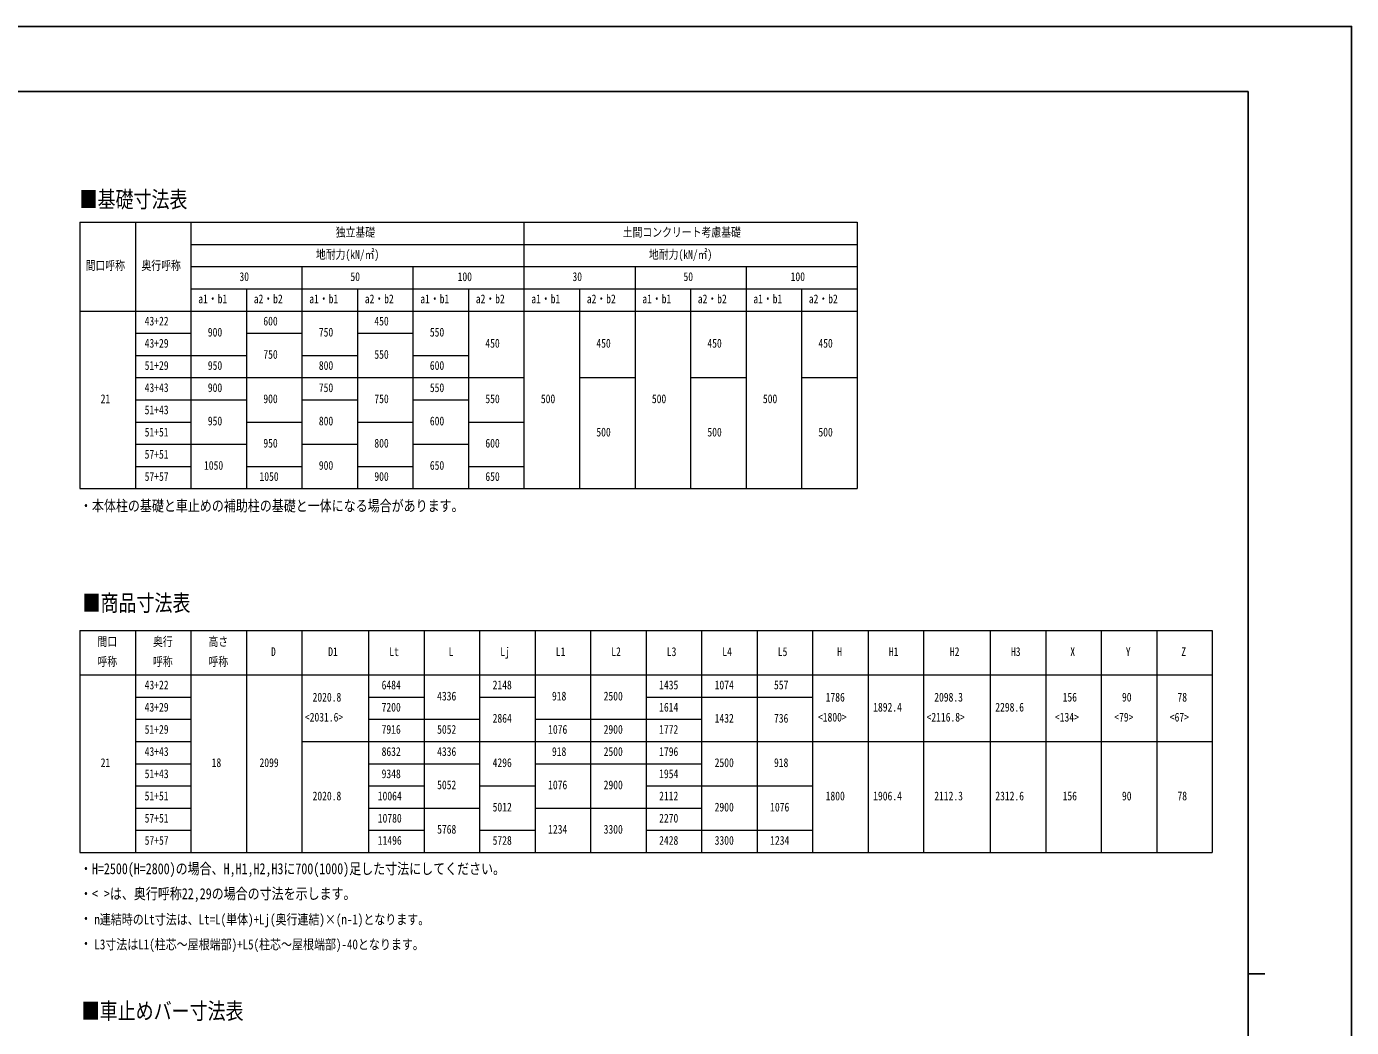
# Model space of a CAD drawing. Units: millimetres, scale not verified. Extents: x -12615 to 12615, y -8910 to 8910.
# Drawn here: x 679 to 12615, y -107 to 8910 of the extents above; entities that cross this region are included whole.
import ezdxf
from ezdxf.enums import TextEntityAlignment as Align

# ---------------------------------------------------------------- set-up
doc = ezdxf.new("R2010")
doc.units = ezdxf.units.MM
doc.header["$LTSCALE"] = 40
doc.layers.add('0-1_TABLE1', color=7, linetype='Continuous', lineweight=18)
doc.layers.add('0-2_USER1', color=3, linetype='Continuous')
doc.layers.add('0-7_YKK_ZWAK', color=7, linetype='Continuous')
doc.styles.add('ＭＳ ゴシック', font='')
doc.styles.get('ＭＳ ゴシック').set_extended_font_data('MS Gothic')

msp = doc.modelspace()

# ---------------------------------------------------------------- linework, layer by layer
at = {"layer": '0-1_TABLE1'}
for p, q in [((1160.73, 7147.14), (8160.73, 7147.14)), ((1160.73, 7147.14), (1160.73, 4747.14)), ((1660.73, 7147.14), (1660.73, 4747.14)), ((5160.73, 7147.14), (5160.73, 4747.14)), ((6160.73, 6747.14), (6160.73, 4747.14)), ((2160.73, 6547.14), (8160.73, 6547.14)), ((5660.73, 6547.14), (5660.73, 4747.14)), ((6660.73, 6547.14), (6660.73, 4747.14)), ((7660.73, 6547.14), (7660.73, 4747.14)), ((1160.73, 6347.14), (8160.73, 6347.14)), ((1660.73, 6147.14), (2160.73, 6147.14)), ((2660.73, 6147.14), (3160.73, 6147.14)), ((3660.73, 6147.14), (4160.73, 6147.14)), ((1660.73, 5947.14), (2660.73, 5947.14)), ((3160.73, 5947.14), (3660.73, 5947.14)), ((4160.73, 5947.14), (4660.73, 5947.14)), ((1660.73, 5747.14), (5160.73, 5747.14)), ((5660.73, 5747.14), (6160.73, 5747.14)), ((6660.73, 5747.14), (7160.73, 5747.14)), ((7660.73, 5747.14), (8160.73, 5747.14)), ((1660.73, 5547.14), (2660.73, 5547.14)), ((3160.73, 5547.14), (3660.73, 5547.14)), ((4160.73, 5547.14), (4660.73, 5547.14)), ((1660.73, 5347.14), (2160.73, 5347.14)), ((2660.73, 5347.14), (3160.73, 5347.14)), ((3660.73, 5347.14), (4160.73, 5347.14)), ((4660.73, 5347.14), (5160.73, 5347.14)), ((1660.73, 5147.14), (2660.73, 5147.14)), ((3160.73, 5147.14), (3660.73, 5147.14)), ((4160.73, 5147.14), (4660.73, 5147.14)), ((1660.73, 4947.14), (2160.73, 4947.14)), ((2660.73, 4947.14), (3160.73, 4947.14)), ((3660.73, 4947.14), (4160.73, 4947.14)), ((4660.73, 4947.14), (5160.73, 4947.14)), ((1160.73, 3469.09), (11360.73, 3469.09)), ((1160.73, 3469.09), (1160.73, 1469.09)), ((1660.73, 3469.09), (1660.73, 1469.09)), ((2160.73, 3469.09), (2160.73, 1469.09)), ((2660.73, 3469.09), (2660.73, 1469.09)), ((3160.73, 3469.09), (3160.73, 1469.09)), ((3760.73, 3469.09), (3760.73, 1469.09)), ((4260.73, 3469.09), (4260.73, 1469.09)), ((4760.73, 3469.09), (4760.73, 1469.09)), ((5260.73, 3469.09), (5260.73, 1469.09)), ((5760.73, 3469.09), (5760.73, 1469.09)), ((6260.73, 3469.09), (6260.73, 1469.09)), ((6760.73, 3469.09), (6760.73, 1469.09)), ((7260.73, 3469.09), (7260.73, 1469.09)), ((7760.73, 3469.09), (7760.73, 1469.09)), ((8260.73, 3469.09), (8260.73, 1469.09)), ((8760.73, 3469.09), (8760.73, 1469.09)), ((9360.73, 3469.09), (9360.73, 1469.09)), ((9860.73, 3469.09), (9860.73, 1469.09)), ((10360.73, 3469.09), (10360.73, 1469.09)), ((10860.73, 3469.09), (10860.73, 1469.09)), ((11360.73, 3469.09), (11360.73, 1469.09)), ((1160.73, 3069.09), (11360.73, 3069.09)), ((1660.73, 2869.09), (2160.73, 2869.09)), ((3760.73, 2869.09), (4260.73, 2869.09)), ((4760.73, 2869.09), (5260.73, 2869.09)), ((6260.73, 2869.09), (7760.73, 2869.09)), ((1660.73, 2669.09), (2160.73, 2669.09)), ((3760.73, 2669.09), (4760.73, 2669.09)), ((5260.73, 2669.09), (6760.73, 2669.09)), ((1660.73, 2469.09), (2160.73, 2469.09)), ((3160.73, 2469.09), (11360.73, 2469.09)), ((1660.73, 2269.09), (2160.73, 2269.09)), ((3760.73, 2269.09), (4760.73, 2269.09)), ((5260.73, 2269.09), (6760.73, 2269.09)), ((1660.73, 2069.09), (2160.73, 2069.09)), ((3760.73, 2069.09), (4260.73, 2069.09)), ((4760.73, 2069.09), (5260.73, 2069.09)), ((6260.73, 2069.09), (7760.73, 2069.09)), ((1660.73, 1869.09), (2160.73, 1869.09)), ((3760.73, 1869.09), (4760.73, 1869.09)), ((5260.73, 1869.09), (6760.73, 1869.09)), ((1660.73, 1669.09), (2160.73, 1669.09)), ((3760.73, 1669.09), (4260.73, 1669.09)), ((4760.73, 1669.09), (5260.73, 1669.09)), ((6260.73, 1669.09), (7760.73, 1669.09)), ((1160.73, 1469.09), (11360.73, 1469.09))]:
    msp.add_line(p, q, dxfattribs=at)
for points in [[(2160.73, 7147.14), (2160.73, 5747.14), (2160.73, 5147.14), (2160.73, 4747.14)], [(8160.73, 7147.14), (8160.73, 6547.14), (8160.73, 6347.14), (8160.73, 4747.14)], [(2160.73, 6947.14), (5160.73, 6947.14), (8160.73, 6947.14)], [(2160.73, 6747.14), (3160.73, 6747.14), (5160.73, 6747.14), (8160.73, 6747.14)], [(3160.73, 6747.14), (3160.73, 5947.14), (3160.73, 4747.14)], [(4160.73, 6747.14), (4160.73, 5947.14), (4160.73, 4747.14)], [(7160.73, 6747.14), (7160.73, 6347.14), (7160.73, 4747.14)], [(2660.73, 6547.14), (2660.73, 5347.14), (2660.73, 4747.14)], [(3660.73, 6547.14), (3660.73, 5347.14), (3660.73, 4747.14)], [(4660.73, 6547.14), (4660.73, 5347.14), (4660.73, 4747.14)], [(1160.73, 4747.14), (1660.73, 4747.14), (2160.73, 4747.14), (5160.73, 4747.14), (5660.73, 4747.14), (8160.73, 4747.14)]]:
    msp.add_lwpolyline(points, dxfattribs=at)
at = {"layer": '0-7_YKK_ZWAK'}
for p, q in [((11685.06, 8325), (-11714.94, 8325)), ((11685.06, 8325), (11685.06, -7575)), ((11685.06, 375), (11835.06, 375))]:
    msp.add_line(p, q, dxfattribs=at)
msp.add_lwpolyline([(-12615, -8910), (12615, -8910), (12615, 8910), (-12615, 8910)], close=True, dxfattribs=at)

# ---------------------------------------------------------------- texts
at = {"layer": '0-1_TABLE1', "style": 'ＭＳ ゴシック', "width": 0.8}
for s, p in [('独立基礎', (3464.89, 6993.14)), ('土間コンクリート考慮基礎', (6050.17, 6993.14)), ('間口呼称', (1212.01, 6693.14)), ('奥行呼称', (1714.89, 6693.14)), ('地耐力(kN/㎡)', (3286.33, 6793.14)), ('地耐力(kN/㎡)', (6286.33, 6793.14)), ('30', (2597.37, 6593.14)), ('50', (3597.37, 6593.14)), ('100', (4562.81, 6593.14)), ('30', (5597.37, 6593.14)), ('50', (6597.37, 6593.14)), ('100', (7562.81, 6593.14)), ('a1・b1', (2226.41, 6393.14)), ('a2・b2', (2726.41, 6393.14)), ('a1・b1', (3226.41, 6393.14)), ('a2・b2', (3726.41, 6393.14)), ('a1・b1', (4226.41, 6393.14)), ('a2・b2', (4726.41, 6393.14)), ('a1・b1', (5226.41, 6393.14)), ('a2・b2', (5726.41, 6393.14)), ('a1・b1', (6226.41, 6393.14)), ('a2・b2', (6726.41, 6393.14)), ('a1・b1', (7226.41, 6393.14)), ('a2・b2', (7726.41, 6393.14)), ('43+22', (1743.69, 6193.14)), ('600', (2812.81, 6193.14)), ('450', (3812.81, 6193.14)), ('43+29', (1743.69, 5993.14)), ('900', (2312.81, 6093.14)), ('750', (3312.81, 6093.14)), ('550', (4312.81, 6093.14)), ('450', (4812.81, 5993.14)), ('450', (5812.81, 5993.14)), ('450', (6812.81, 5993.14)), ('450', (7812.81, 5993.14)), ('750', (2812.81, 5893.14)), ('550', (3812.81, 5893.14)), ('51+29', (1743.69, 5793.14)), ('950', (2312.81, 5793.14)), ('800', (3312.81, 5793.14)), ('600', (4312.81, 5793.14)), ('43+43', (1743.69, 5593.14)), ('900', (2312.81, 5593.14)), ('750', (3312.81, 5593.14)), ('550', (4312.81, 5593.14)), ('21', (1347.37, 5493.14)), ('51+43', (1743.69, 5393.14)), ('900', (2812.81, 5493.14)), ('750', (3812.81, 5493.14)), ('550', (4812.81, 5493.14)), ('500', (5312.81, 5493.14)), ('500', (6312.81, 5493.14)), ('500', (7312.81, 5493.14)), ('950', (2312.81, 5293.14)), ('800', (3312.81, 5293.14)), ('600', (4312.81, 5293.14)), ('51+51', (1743.69, 5193.14)), ('500', (5812.81, 5193.14)), ('500', (6812.81, 5193.14)), ('500', (7812.81, 5193.14)), ('950', (2812.81, 5093.14)), ('800', (3812.81, 5093.14)), ('600', (4812.81, 5093.14)), ('57+51', (1743.69, 4993.14)), ('57+57', (1743.69, 4793.14)), ('1050', (2278.25, 4893.14)), ('1050', (2778.25, 4793.14)), ('900', (3312.81, 4893.14)), ('900', (3812.81, 4793.14)), ('650', (4312.81, 4893.14)), ('650', (4812.81, 4793.14)), ('間口', (1318.57, 3305.09)), ('奥行', (1818.57, 3305.09)), ('高さ', (2318.57, 3305.09)), ('呼称', (1318.57, 3125.09)), ('呼称', (1818.57, 3125.09)), ('呼称', (2318.57, 3125.09)), ('D', (2881.93, 3215.09)), ('D1', (3397.37, 3215.09)), ('Lt', (3947.37, 3215.09)), ('L', (4481.93, 3215.09)), ('Lj', (4947.37, 3215.09)), ('L1', (5447.37, 3215.09)), ('L2', (5947.37, 3215.09)), ('L3', (6447.37, 3215.09)), ('L4', (6947.37, 3215.09)), ('L5', (7447.37, 3215.09)), ('H', (7981.93, 3215.09)), ('H1', (8447.37, 3215.09)), ('H2', (8997.37, 3215.09)), ('H3', (9547.37, 3215.09)), ('X', (10081.93, 3215.09)), ('Y', (10581.93, 3215.09)), ('Z', (11081.93, 3215.09)), ('43+22', (1743.69, 2915.09)), ('6484', (3878.25, 2915.09)), ('2148', (4878.25, 2915.09)), ('1435', (6378.25, 2915.09)), ('1074', (6878.25, 2915.09)), ('557', (7412.81, 2915.09)), ('2020.8', (3256.25, 2805.09)), ('4336', (4378.25, 2815.09)), ('918', (5412.81, 2815.09)), ('2500', (5878.25, 2815.09)), ('1786', (7878.25, 2805.09)), ('2098.3', (8856.25, 2805.09)), ('156', (10012.81, 2805.09)), ('90', (10547.37, 2805.09)), ('78', (11047.37, 2805.09)), ('43+29', (1743.69, 2715.09)), ('7200', (3878.25, 2715.09)), ('1614', (6378.25, 2715.09)), ('1892.4', (8306.25, 2715.09)), ('2298.6', (9406.25, 2715.09)), ('<2031.6>', (3187.13, 2625.09)), ('2864', (4878.25, 2615.09)), ('1432', (6878.25, 2615.09)), ('736', (7412.81, 2615.09)), ('<1800>', (7809.13, 2625.09)), ('<2116.8>', (8787.13, 2625.09)), ('<134>', (9943.69, 2625.09)), ('<79>', (10478.25, 2625.09)), ('<67>', (10978.25, 2625.09)), ('51+29', (1743.69, 2515.09)), ('7916', (3878.25, 2515.09)), ('5052', (4378.25, 2515.09)), ('1076', (5378.25, 2515.09)), ('2900', (5878.25, 2515.09)), ('1772', (6378.25, 2515.09)), ('43+43', (1743.69, 2315.09)), ('8632', (3878.25, 2315.09)), ('4336', (4378.25, 2315.09)), ('918', (5412.81, 2315.09)), ('2500', (5878.25, 2315.09)), ('1796', (6378.25, 2315.09)), ('21', (1347.37, 2215.09)), ('18', (2347.37, 2215.09)), ('2099', (2778.25, 2215.09)), ('4296', (4878.25, 2215.09)), ('2500', (6878.25, 2215.09)), ('918', (7412.81, 2215.09)), ('51+43', (1743.69, 2115.09)), ('9348', (3878.25, 2115.09)), ('1954', (6378.25, 2115.09)), ('5052', (4378.25, 2015.09)), ('1076', (5378.25, 2015.09)), ('2900', (5878.25, 2015.09)), ('51+51', (1743.69, 1915.09)), ('2020.8', (3256.25, 1915.09)), ('10064', (3843.69, 1915.09)), ('5012', (4878.25, 1815.09)), ('2112', (6378.25, 1915.09)), ('2900', (6878.25, 1815.09)), ('1076', (7378.25, 1815.09)), ('1800', (7878.25, 1915.09)), ('1906.4', (8306.25, 1915.09)), ('2112.3', (8856.25, 1915.09)), ('2312.6', (9406.25, 1915.09)), ('156', (10012.81, 1915.09)), ('90', (10547.37, 1915.09)), ('78', (11047.37, 1915.09)), ('57+51', (1743.69, 1715.09)), ('10780', (3843.69, 1715.09)), ('2270', (6378.25, 1715.09)), ('5768', (4378.25, 1615.09)), ('1234', (5378.25, 1615.09)), ('3300', (5878.25, 1615.09)), ('57+57', (1743.69, 1515.09)), ('11496', (3843.69, 1515.09)), ('5728', (4878.25, 1515.09)), ('2428', (6378.25, 1515.09)), ('3300', (6878.25, 1515.09)), ('1234', (7378.25, 1515.09))]:
    msp.add_text(s, height=79.18, dxfattribs=at).set_placement(p, align=Align.BOTTOM_LEFT)
at = {"layer": '0-2_USER1', "style": 'ＭＳ ゴシック', "width": 0.8}
for s, height, p in [('■基礎寸法表', 148.5, (1157.31, 7233.73)), ('・本体柱の基礎と車止めの補助柱の基礎と一体になる場合があります。', 98.97, (1160.73, 4513.4)), ('■商品寸法表', 148.5, (1183.89, 3598.63)), ('・H=2500(H=2800)の場合、H,H1,H2,H3に700(1000)足した寸法にしてください。', 98.97, (1160.73, 1244.14)), ('・< >は、奥行呼称22,29の場合の寸法を示します。', 98.97, (1160.73, 1019.14)), ('・', 98.97, (1160.73, 794.14)), ('n連結時のLt寸法は、Lt=L(単体)+Lj(奥行連結)×(n-1)となります。', 90.73, (1290.33, 794.14)), ('・', 98.97, (1160.73, 569.14)), ('L3寸法はL1(柱芯～屋根端部)+L5(柱芯～屋根端部)-40となります。', 90.73, (1290.33, 569.14)), ('■車止めバー寸法表', 148.5, (1176.37, -77.14))]:
    msp.add_text(s, height=height, dxfattribs=at).set_placement(p, align=Align.BOTTOM_LEFT)

doc.saveas('drawing.dxf')
